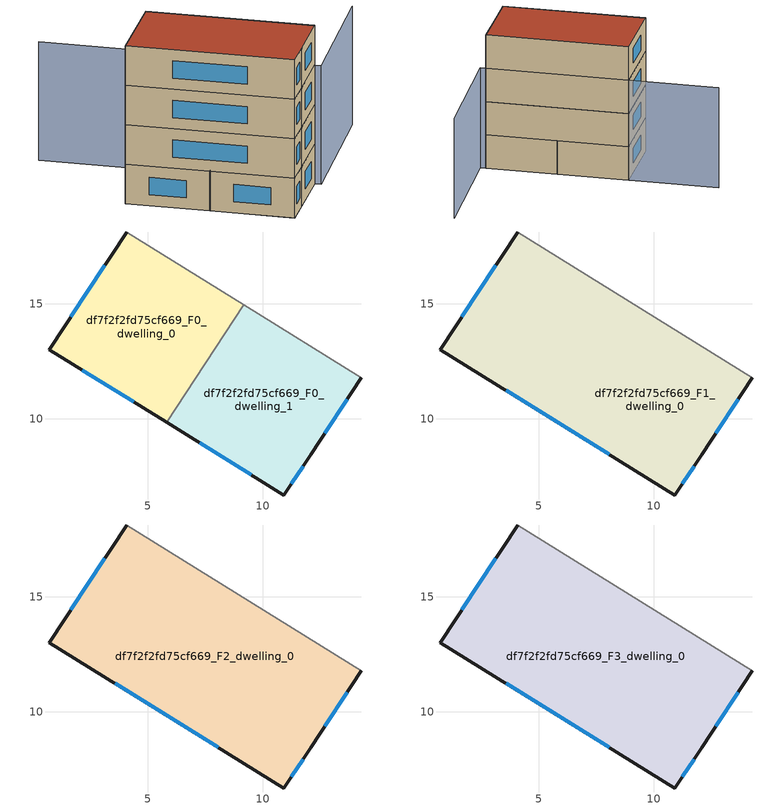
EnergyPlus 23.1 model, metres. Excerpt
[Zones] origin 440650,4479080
df7f2f2fd75cf669_F0_dwelling_0
 floor ground (EU_floor_Construction): 5.81,9.86 9.17,14.96 4.08,18.13 0.71,13.01 z0
 wall outside (EU_wall_Construction): 5.81,9.86 0.71,13.01 4.08,18.13 z0:3
 wall adiabatic (EU_wall_Construction): 4.08,18.13 9.17,14.96 z0:3
 wall to df7f2f2fd75cf669_F0_dwelling_1 (EU_wall_Construction): 9.17,14.96 5.81,9.86 z0:3
 window (EU_Window_Construction): 4.38,10.74 2.14,12.13 / 1.65,14.45 3.13,16.69 z0.84:2.16
df7f2f2fd75cf669_F0_dwelling_1
 floor ground (EU_floor_Construction): 12.08,8.44 14.28,11.79 9.17,14.96 5.81,9.86 10.92,6.7 z0
 wall outside (EU_wall_Construction): 14.28,11.79 12.08,8.44 10.92,6.7 5.81,9.86 z0:3
 wall adiabatic (EU_wall_Construction): 9.17,14.96 14.28,11.79 z0:3
 window (EU_Window_Construction): 11.75,7.95 11.24,7.19 / 9.48,7.58 7.25,8.97 / 13.66,10.85 12.69,9.38 z0.84:2.16
df7f2f2fd75cf669_F1_dwelling_0
 floor to df7f2f2fd75cf669_F0_dwelling_0 (EU_floor_Construction): 5.81,9.86 9.17,14.96 4.08,18.13 0.71,13.01 z3
 floor to df7f2f2fd75cf669_F0_dwelling_1 (EU_floor_Construction): 12.07,8.44 14.28,11.79 9.17,14.96 5.81,9.86 10.92,6.7 z3
 wall outside (EU_wall_Construction): 14.28,11.79 12.08,8.44 10.92,6.7 0.71,13.01 4.08,18.13 z3:6
 wall adiabatic (EU_wall_Construction): 4.08,18.13 14.28,11.79 z3:6
 window (EU_Window_Construction): 11.75,7.95 11.24,7.19 / 8.05,8.47 3.57,11.24 / 1.65,14.45 3.13,16.69 / 13.66,10.85 12.69,9.38 z3.84:5.16
df7f2f2fd75cf669_F2_dwelling_0
 floor to df7f2f2fd75cf669_F1_dwelling_0 (EU_floor_Construction): 12.07,8.44 14.28,11.79 4.08,18.13 0.71,13.01 10.92,6.7 z6
 wall outside (EU_wall_Construction): 14.28,11.79 12.08,8.44 10.92,6.7 0.71,13.01 4.08,18.13 z6:9
 wall adiabatic (EU_wall_Construction): 4.08,18.13 14.28,11.79 z6:9
 window (EU_Window_Construction): 11.75,7.95 11.24,7.19 / 8.05,8.47 3.57,11.24 / 1.65,14.45 3.13,16.69 / 13.66,10.85 12.69,9.38 z6.84:8.16
df7f2f2fd75cf669_F3_dwelling_0
 floor to df7f2f2fd75cf669_F2_dwelling_0 (EU_floor_Construction): 12.07,8.44 14.28,11.79 4.08,18.13 0.71,13.01 10.92,6.7 z9
 wall outside (EU_wall_Construction): 14.28,11.79 12.08,8.44 10.92,6.7 0.71,13.01 4.08,18.13 z9:12
 wall adiabatic (EU_wall_Construction): 4.08,18.13 14.28,11.79 z9:12
 window (EU_Window_Construction): 11.75,7.95 11.24,7.19 / 8.05,8.47 3.57,11.24 / 1.65,14.45 3.13,16.69 / 13.66,10.85 12.69,9.38 z9.84:11.16
 roof outside (EU_roof_Construction): 14.28,11.79 12.08,8.44 10.92,6.7 0.71,13.01 4.08,18.13 z12
shading: 20.21,20.45 14.67,11.54 / 14.67,11.54 -2.37,22.12 z0:9
[Building]
EU S2 Campaign: North Axis=0; Terrain=City; Solar Distribution=FullExterior
[Site:Location]
Madrid: Latitude=40.5; Longitude=-3.5; Time Zone=1; Elevation=609
[SizingPeriod:WeatherFileDays]
AnnualSizingPeriod: Begin Month=1; Begin Day of Month=1; End Month=12; End Day of Month=31; Day of Week for Start Day=Monday; Use Weather File Daylight Saving Period=No; Use Weather File Rain and Snow Indicators=No
[MATERIAL]
EU_InternalMass_Material: Roughness=MediumRough; Thickness=0.1; Conductivity=1; Density=1800; Specific Heat=900; Thermal Absorptance=0.9; Solar Absorptance=0.7; Visible Absorptance=0.7
[MATERIAL:NOMASS] Roughness=MediumRough; Thermal Absorptance=0.9; Solar Absorptance=0.7; Visible Absorptance=0.7
Name | Thermal Resistance
EU_wall_NoMass; EU_roof_NoMass | 2.16768
EU_floor_NoMass | 1.14339
[WINDOWMATERIAL:SIMPLEGLAZINGSYSTEM]
EU_Window_SimpleGlazing: UFactor=3.23888; Solar Heat Gain Coefficient=0.85; Visible Transmittance=0.85
[CONSTRUCTION]
EU_wall_Construction: EU_wall_NoMass
EU_roof_Construction: EU_roof_NoMass
EU_floor_Construction: EU_floor_NoMass
EU_InternalMass_Construction: EU_InternalMass_Material
EU_Window_Construction: EU_Window_SimpleGlazing
[ZONE] Type=1; Multiplier=1; Ceiling Height=autocalculate; Floor Area=autocalculate; Part of Total Floor Area=Yes
Name | Volume
df7f2f2fd75cf669_F0_dwelling_0 | 110.102
df7f2f2fd75cf669_F1_dwelling_0 | 220.208
df7f2f2fd75cf669_F2_dwelling_0; df7f2f2fd75cf669_F3_dwelling_0 | 220.211
df7f2f2fd75cf669_F0_dwelling_1 | 110.109
[INTERNALMASS] Construction=EU_InternalMass_Construction
Name | Zone or ZoneList | Surface Area
df7f2f2fd75cf669_F0_dwelling_0_EU_InternalMass | df7f2f2fd75cf669_F0_dwelling_0 | 36.7019
df7f2f2fd75cf669_F0_dwelling_1_EU_InternalMass | df7f2f2fd75cf669_F0_dwelling_1 | 36.7028
df7f2f2fd75cf669_F1_dwelling_0_EU_InternalMass | df7f2f2fd75cf669_F1_dwelling_0 | 73.4037
df7f2f2fd75cf669_F2_dwelling_0_EU_InternalMass | df7f2f2fd75cf669_F2_dwelling_0 | 73.4037
df7f2f2fd75cf669_F3_dwelling_0_EU_InternalMass | df7f2f2fd75cf669_F3_dwelling_0 | 73.4037
[OTHEREQUIPMENT] Fuel Type=Electricity; Design Level Calculation Method=Watts/Area; Power per Zone Floor Area=1; Fraction Latent=0; Fraction Radiant=0; Fraction Lost=0; Carbon Dioxide Generation Rate=0; EndUse Subcategory=EU_Step8_InternalGains
Name | Zone or ZoneList or Space or SpaceList | Schedule
EU_Step8_InternalGain_df7f2f2fd75cf669_F0_dwelling_0_f000 | df7f2f2fd75cf669_F0_dwelling_0 | EU_Step8_GainSchedule_df7f2f2fd75cf669_F0_dwelling_0_f000
EU_Step8_InternalGain_df7f2f2fd75cf669_F0_dwelling_1_f000 | df7f2f2fd75cf669_F0_dwelling_1 | EU_Step8_GainSchedule_df7f2f2fd75cf669_F0_dwelling_1_f000
EU_Step8_InternalGain_df7f2f2fd75cf669_F1_dwelling_0_f000 | df7f2f2fd75cf669_F1_dwelling_0 | EU_Step8_GainSchedule_df7f2f2fd75cf669_F1_dwelling_0_f000
EU_Step8_InternalGain_df7f2f2fd75cf669_F2_dwelling_0_f000 | df7f2f2fd75cf669_F2_dwelling_0 | EU_Step8_GainSchedule_df7f2f2fd75cf669_F2_dwelling_0_f000
EU_Step8_InternalGain_df7f2f2fd75cf669_F3_dwelling_0_f000 | df7f2f2fd75cf669_F3_dwelling_0 | EU_Step8_GainSchedule_df7f2f2fd75cf669_F3_dwelling_0_f000
[ZONEVENTILATION:DESIGNFLOWRATE] Schedule=EU_AlwaysOn; Design Flow Rate Calculation Method=AirChanges/Hour; Air Changes per Hour=0.480546; Ventilation Type=Natural; Fan Pressure Rise=0; Fan Total Efficiency=1; Constant Term Coefficient=1; Temperature Term Coefficient=0; Velocity Term Coefficient=0; Velocity Squared Term Coefficient=0; Minimum Indoor Temperature=-100; Maximum Indoor Temperature=100; Delta Temperature=-100; Minimum Outdoor Temperature=-100; Maximum Outdoor Temperature=100; Maximum Wind Speed=40
Name | Zone or ZoneList or Space or SpaceList
EU_ConstantAir_df7f2f2fd75cf669_F0_dwelling_0 | df7f2f2fd75cf669_F0_dwelling_0
EU_ConstantAir_df7f2f2fd75cf669_F0_dwelling_1 | df7f2f2fd75cf669_F0_dwelling_1
EU_ConstantAir_df7f2f2fd75cf669_F1_dwelling_0 | df7f2f2fd75cf669_F1_dwelling_0
EU_ConstantAir_df7f2f2fd75cf669_F2_dwelling_0 | df7f2f2fd75cf669_F2_dwelling_0
EU_ConstantAir_df7f2f2fd75cf669_F3_dwelling_0 | df7f2f2fd75cf669_F3_dwelling_0
[HVACTEMPLATE:THERMOSTAT] Constant Heating Setpoint=20; Constant Cooling Setpoint=50
EU_HeatOnly_df7f2f2fd75cf669_F0_dwelling_0; EU_HeatOnly_df7f2f2fd75cf669_F0_dwelling_1; EU_HeatOnly_df7f2f2fd75cf669_F1_dwelling_0; EU_HeatOnly_df7f2f2fd75cf669_F2_dwelling_0; EU_HeatOnly_df7f2f2fd75cf669_F3_dwelling_0
[HVACTEMPLATE:ZONE:IDEALLOADSAIRSYSTEM] System Availability Schedule=EU_AlwaysOn; Maximum Heating Supply Air Temperature=50; Minimum Cooling Supply Air Temperature=13; Maximum Heating Supply Air Humidity Ratio=0.0156; Minimum Cooling Supply Air Humidity Ratio=0.0077; Heating Limit=NoLimit; Cooling Limit=NoLimit; Heating Availability Schedule=EU_AlwaysOn; Cooling Availability Schedule=EU_CoolingOff; Dehumidification Control Type=ConstantSensibleHeatRatio; Cooling Sensible Heat Ratio=0.7; Dehumidification Setpoint=60; Humidification Control Type=None; Humidification Setpoint=30; Outdoor Air Method=None; Outdoor Air Flow Rate per Person=0.00944; Outdoor Air Flow Rate per Zone Floor Area=0; Outdoor Air Flow Rate per Zone=0; Demand Controlled Ventilation Type=None; Outdoor Air Economizer Type=NoEconomizer; Heat Recovery Type=None; Sensible Heat Recovery Effectiveness=0.7; Latent Heat Recovery Effectiveness=0.65
Name | Template Thermostat
df7f2f2fd75cf669_F0_dwelling_0 | EU_HeatOnly_df7f2f2fd75cf669_F0_dwelling_0
df7f2f2fd75cf669_F0_dwelling_1 | EU_HeatOnly_df7f2f2fd75cf669_F0_dwelling_1
df7f2f2fd75cf669_F1_dwelling_0 | EU_HeatOnly_df7f2f2fd75cf669_F1_dwelling_0
df7f2f2fd75cf669_F2_dwelling_0 | EU_HeatOnly_df7f2f2fd75cf669_F2_dwelling_0
df7f2f2fd75cf669_F3_dwelling_0 | EU_HeatOnly_df7f2f2fd75cf669_F3_dwelling_0
[SIZING:ZONE] Zone Cooling Design Supply Air Temperature Input Method=SupplyAirTemperature; Zone Cooling Design Supply Air Temperature=13; Zone Heating Design Supply Air Temperature Input Method=SupplyAirTemperature; Zone Heating Design Supply Air Temperature=50; Zone Cooling Design Supply Air Humidity Ratio=0.008; Zone Heating Design Supply Air Humidity Ratio=0.008; Cooling Design Air Flow Method=DesignDay; Cooling Design Air Flow Rate=0; Cooling Minimum Air Flow per Zone Floor Area=0.000762; Cooling Minimum Air Flow=0; Cooling Minimum Air Flow Fraction=0.2; Heating Design Air Flow Method=DesignDay; Heating Design Air Flow Rate=0; Heating Maximum Air Flow per Zone Floor Area=0.002032; Heating Maximum Air Flow=0.141576; Heating Maximum Air Flow Fraction=0.3; Account for Dedicated Outdoor Air System=No; Dedicated Outdoor Air System Control Strategy=NeutralSupplyAir; Dedicated Outdoor Air Low Setpoint Temperature for Design=autosize; Dedicated Outdoor Air High Setpoint Temperature for Design=autosize; Zone Load Sizing Method=Sensible Load Only No Latent Load; Zone Latent Cooling Design Supply Air Humidity Ratio Input Method=HumidityRatioDifference; Zone Cooling Design Supply Air Humidity Ratio Difference=0.005; Zone Latent Heating Design Supply Air Humidity Ratio Input Method=HumidityRatioDifference; Zone Humidification Design Supply Air Humidity Ratio Difference=0.005
df7f2f2fd75cf669_F0_dwelling_0; df7f2f2fd75cf669_F0_dwelling_1; df7f2f2fd75cf669_F1_dwelling_0; df7f2f2fd75cf669_F2_dwelling_0; df7f2f2fd75cf669_F3_dwelling_0
[SCHEDULE:CONSTANT]
Name | Hourly Value
EU_AlwaysOn | 1
EU_CoolingOff | 0
[SCHEDULE:FILE] Column Number=1; Rows to Skip at Top=0; Number of Hours of Data=8760; Column Separator=Comma; Interpolate to Timestep=No; Minutes per Item=60; Adjust Schedule for Daylight Savings=Yes
Name | File
EU_Step8_GainSchedule_df7f2f2fd75cf669_F0_dwelling_0_f000 | ../../schedules/df7f2f2fd75cf669/df7f2f2fd75cf669_F0_dwelling_0_f000_gain.csv
EU_Step8_GainSchedule_df7f2f2fd75cf669_F0_dwelling_1_f000 | ../../schedules/df7f2f2fd75cf669/df7f2f2fd75cf669_F0_dwelling_1_f000_gain.csv
EU_Step8_GainSchedule_df7f2f2fd75cf669_F1_dwelling_0_f000 | ../../schedules/df7f2f2fd75cf669/df7f2f2fd75cf669_F1_dwelling_0_f000_gain.csv
EU_Step8_GainSchedule_df7f2f2fd75cf669_F2_dwelling_0_f000 | ../../schedules/df7f2f2fd75cf669/df7f2f2fd75cf669_F2_dwelling_0_f000_gain.csv
EU_Step8_GainSchedule_df7f2f2fd75cf669_F3_dwelling_0_f000 | ../../schedules/df7f2f2fd75cf669/df7f2f2fd75cf669_F3_dwelling_0_f000_gain.csv
